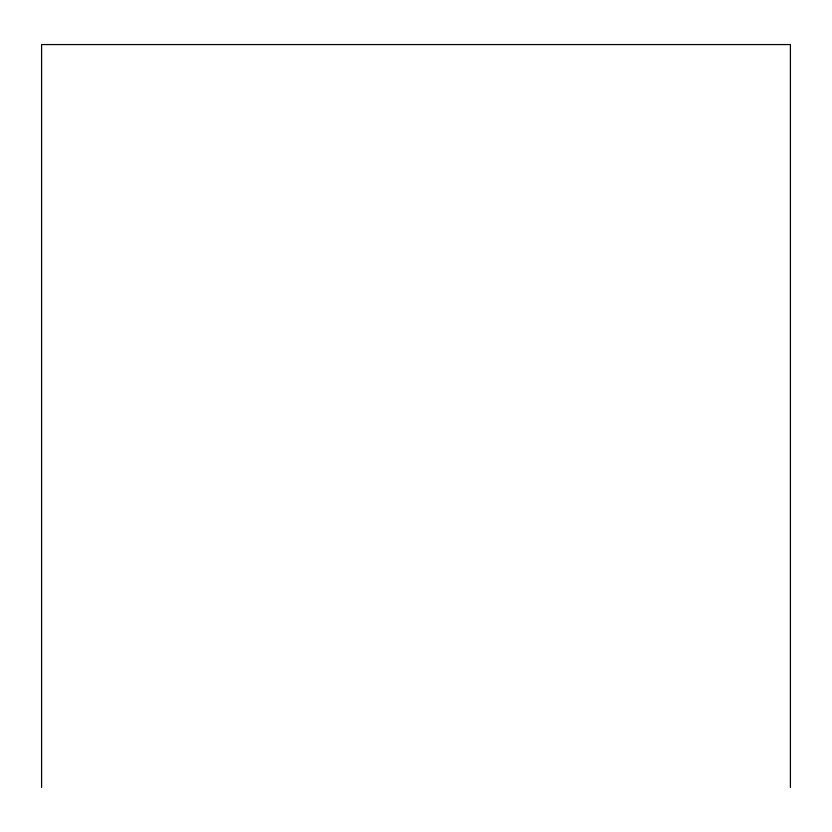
<?xml version="1.0" encoding="UTF-8"?>
<svg xmlns="http://www.w3.org/2000/svg" width="832" height="832" viewBox="0 0 832 832"><rect width="100%" height="100%" fill="white"/><g stroke="black" fill="none" stroke-linecap="round" stroke-linejoin="round"><path stroke-width="1.25" d="M790.4 787.436L790.4 44.564L41.6 44.564L41.6 787.436"/></g></svg>
